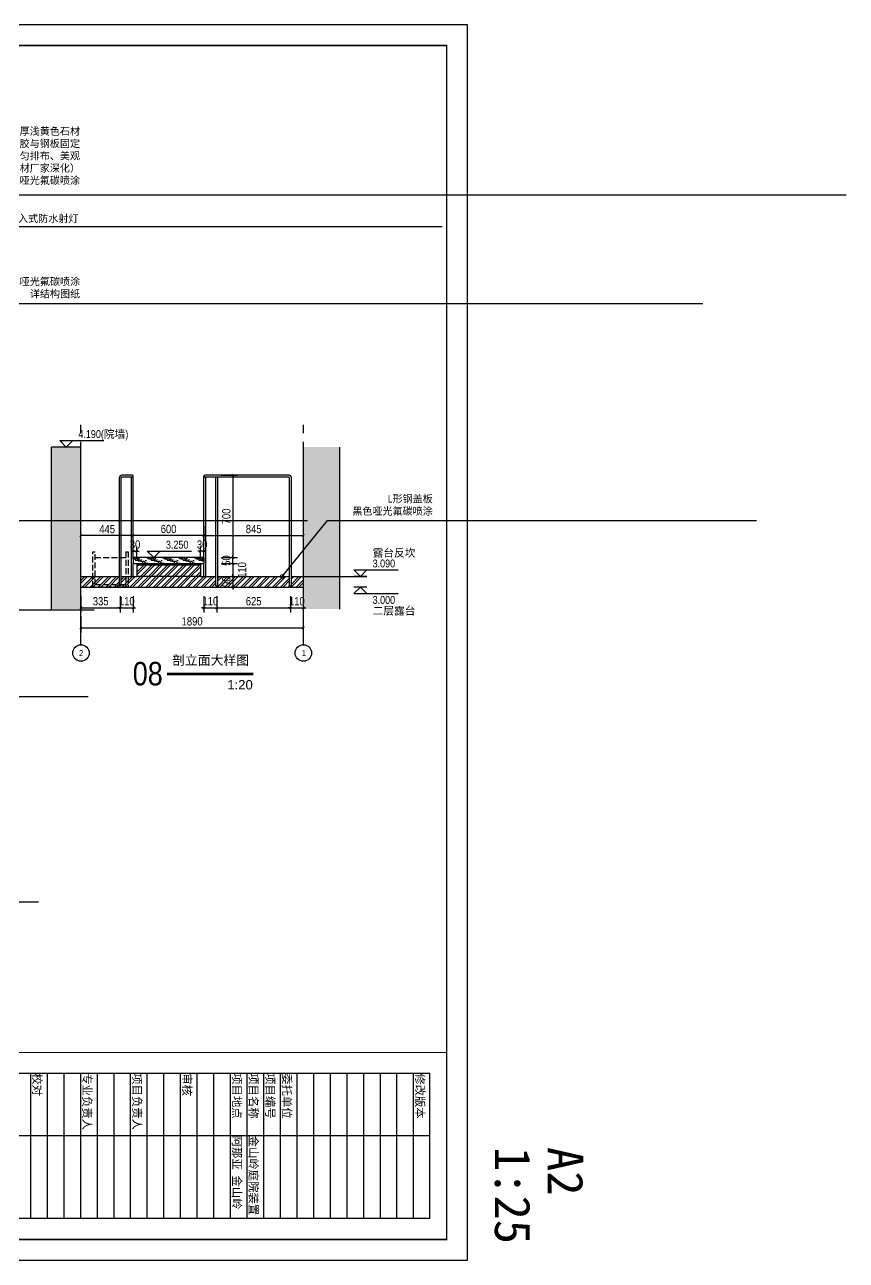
# Model space of a CAD drawing. Extents: x 9928 to 93764, y -101273 to -34887.
# Drawn here: x 83833 to 90813, y -77816 to -67315 of the extents above; entities that cross this region are included whole.
import ezdxf
from ezdxf import colors
from ezdxf.entities.mleader import LeaderData, LeaderLine
from ezdxf.enums import TextEntityAlignment as Align
from ezdxf.math import Vec2, Vec3

# ---------------------------------------------------------------- set-up
doc = ezdxf.new("R2010")
doc.units = 0
doc.header["$LTSCALE"] = 1000
doc.header["$MEASUREMENT"] = 0
doc.linetypes.add('CENTER', pattern=[2, 1.25, -0.25, 0.25, -0.25])
doc.linetypes.add('DASH', pattern=[0.35, 0.25, -0.1])
for name, color, linetype in [('A', 163, 'CENTER'), ('A-ANNO-DIMS', 6, 'Continuous'), ('A-ANNO-NOTE', 4, 'Continuous'), ('A-ANNO-SYMB', 4, 'Continuous'), ('A-FLOR-HRAL', 42, 'Continuous'), ('A-FURN-FREE', 91, 'Continuous'), ('A-FURN-PATT-251', 251, 'Continuous'), ('A-SECT-005', 5, 'Continuous'), ('A-SECT-142', 42, 'Continuous'), ('S-GRID-IDEN', 4, 'Continuous')]:
    doc.layers.add(name, color=color, linetype=linetype)
doc.layers.add('A-ANNO-NPLT', color=250, linetype='Continuous', plot=False)
doc.styles.add('DIM_T3', font='ARIALN.TTF')
doc.styles.add('EN', font='ARIALN.TTF')
doc.styles.add('EN1', font='ARIALN.TTF')
doc.styles.get("Standard").update_dxf_attribs({"font": 'gbenor.shx', "bigfont": 'gbcbig.shx'})
doc.styles.add('TBLK-A1$0$EN', font='')
doc.styles.add('详图$0$vector-number', font='arial.ttf')
doc.styles.get('TBLK-A1$0$EN').set_extended_font_data('SimSun')
doc.dimstyles.new('_TCH_ARCH&&20', dxfattribs={"dimtxt": 70, "dimasz": 20, "dimexe": 40, "dimexo": 40, "dimgap": 20, "dimtad": 1, "dimdec": 0, "dimzin": 0, "dimdsep": 46, "dimtxsty": 'DIM_T3', "dimblk": 'ARCHTICK', "dimcen": 0.09, "dimclrd": 6, "dimclre": 6, "dimclrt": 6, "dimazin": 2, "dimtfac": 1, "dimtdec": 0, "dimtix": 1, "dimtmove": 2, "dimatfit": 3, "dimfxl": 100, "dimfxlon": 1, "dimtolj": 1, "dimtzin": 0, "dimarcsym": 0})
pattern_1 = [(45, (-4915.587, 19306.23), (-33.67596, 33.67596), []), (45, (-4893.136, 19306.23), (-33.67596, 33.67596), [])]

# ---------------------------------------------------------------- blocks, each defined once
blk = doc.blocks.new('alsidufhasdf')
at = {"layer": 'A-ANNO-NOTE', "const_width": 12.5, "flags": 128}
blk.add_lwpolyline([(-69971, -65800), (-69971, -51475), (-80016, -51475), (-80016, -65800)], close=True, dxfattribs=at)
at = {"layer": 'A-ANNO-NOTE', "const_width": 8.75, "flags": 128}
blk.add_lwpolyline([(-71544, -56795), (-71544, -51475)], dxfattribs=at)
at = {"layer": 'A-ANNO-NOTE', "const_width": 8.75}
for points in [[(-71369, -51755), (-70146, -51755)], [(-71369, -52735), (-70146, -52735)], [(-71369, -53575), (-70146, -53575)], [(-71369, -53995), (-70146, -53995)], [(-71369, -54415), (-70146, -54415)], [(-71369, -54835), (-70146, -54835)]]:
    blk.add_lwpolyline(points, dxfattribs=at)
at = {"layer": 'A-ANNO-NPLT'}
for p, q in [((-70146, -51615), (-71369, -51615)), ((-70844, -51615), (-70844, -56655)), ((-71369, -51755), (-70146, -51755)), ((-71369, -51895), (-70146, -51895)), ((-71369, -52035), (-70146, -52035)), ((-71369, -52175), (-70146, -52175)), ((-71369, -52315), (-70146, -52315)), ((-71369, -52455), (-70146, -52455)), ((-71369, -52595), (-70146, -52595)), ((-71369, -52735), (-70146, -52735)), ((-71369, -52875), (-70146, -52875)), ((-71369, -53015), (-70146, -53015)), ((-71369, -53155), (-70146, -53155)), ((-71369, -53295), (-70146, -53295)), ((-71369, -53435), (-70146, -53435)), ((-71369, -53575), (-70146, -53575)), ((-71369, -53715), (-70146, -53715)), ((-71369, -53855), (-70146, -53855)), ((-71369, -53995), (-70146, -53995)), ((-71369, -54135), (-70146, -54135)), ((-71369, -54275), (-70146, -54275)), ((-71369, -54415), (-70146, -54415)), ((-71369, -54555), (-70146, -54555)), ((-71369, -54695), (-70146, -54695)), ((-71369, -54835), (-70146, -54835)), ((-71369, -54975), (-70146, -54975))]:
    blk.add_line(p, q, dxfattribs=at)
blk.add_lwpolyline([(-69796, -66000), (-69796, -51300), (-80191, -51300), (-80191, -66000)], close=True, dxfattribs=at)
for points in [[(-71369, -56655), (-71369, -51615)], [(-70146, -51615), (-70146, -56655)]]:
    blk.add_lwpolyline(points, dxfattribs=at)
at = {"layer": 'A-ANNO-NOTE', "style": 'TBLK-A1$0$EN'}
for s, p in [('修改版本', (-71369, -51755)), ('委托单位', (-71369, -52875)), ('项目编号', (-71369, -53015)), ('项目名称', (-71369, -53155)), ('金山岭庭院装置', (-70844, -53155)), ('项目地点', (-71369, -53295)), ('阿那亚 金山岭', (-70844, -53295)), ('审核', (-71369, -53715)), ('项目负责人', (-71369, -54135)), ('专业负责人', (-71369, -54555)), ('校对', (-71369, -54975))]:
    blk.add_text(s, height=70, dxfattribs=at).set_placement(p, align=Align.BOTTOM_LEFT)
at = {"layer": 'A-ANNO-NOTE', "char_height": 300, "attachment_point": 1, "style": 'DIM_T3'}
for s, insert in [('{\\fSimSun|b0|i0|c134|p2;A2}', (-70749, -50324)), ('{\\fSimSun|b0|i0|c134|p2;1:25}', (-70749, -50769))]:
    blk.add_mtext_dynamic_manual_height_columns(s, width=5992.16, gutter_width=1500, heights=[0], dxfattribs=dict(at, insert=insert))
blk = doc.blocks.new('TAG-COL')
blk.add_circle((0, 0), 4)
at = {"style": 'EN1'}
blk.add_attdef('NO', text='', height=2.19, dxfattribs=at).set_placement((0.01, 0.01), align=Align.MIDDLE_CENTER)
blk = doc.blocks.new('_ArchTick')
at = {"color": 0, "linetype": 'ByBlock', "const_width": 0.4}
blk.add_lwpolyline([(-0.5, -0.5), (0.5, 0.5)], dxfattribs=at)
blk = doc.blocks.new('*D625')
at = {"layer": 'A-ANNO-DIMS', "color": 6, "lineweight": -2, "transparency": 16777216}
for p, q in [((84310, -71657), (84310, -71617)), ((84755, -71757), (84755, -71617)), ((84755, -71657), (84310, -71657))]:
    blk.add_line(p, q, dxfattribs=at)
at = {"layer": 'Defpoints', "color": 0, "transparency": 16777216}
for p in [(84310, -71657), (84310, -71674), (84755, -72094)]:
    blk.add_point(p, dxfattribs=at)
at = {"layer": 'A-ANNO-DIMS', "color": 6, "lineweight": -2, "transparency": 16777216, "xscale": 20, "yscale": 20, "zscale": 20, "rotation": 180}
blk.add_blockref('_ArchTick', (84310, -71657), dxfattribs=at)
at = {"layer": 'A-ANNO-DIMS', "color": 6, "lineweight": -2, "transparency": 16777216, "xscale": 20, "yscale": 20, "zscale": 20}
blk.add_blockref('_ArchTick', (84755, -71657), dxfattribs=at)
at = {"layer": 'A-ANNO-DIMS', "color": 6, "transparency": 16777216, "insert": (84533, -71602), "char_height": 70, "attachment_point": 5, "style": 'DIM_T3'}
blk.add_mtext('\\A1;445', dxfattribs=at)
blk = doc.blocks.new('*D623')
at = {"layer": 'A-ANNO-DIMS', "color": 6, "lineweight": -2, "transparency": 16777216}
for p, q in [((85355, -71576), (85355, -71697)), ((86200, -71576), (86200, -71697)), ((85355, -71657), (86200, -71657))]:
    blk.add_line(p, q, dxfattribs=at)
at = {"layer": 'Defpoints', "color": 0, "transparency": 16777216}
for p in [(85355, -71536), (86200, -71536), (86200, -71657)]:
    blk.add_point(p, dxfattribs=at)
at = {"layer": 'A-ANNO-DIMS', "color": 6, "lineweight": -2, "transparency": 16777216, "xscale": 20, "yscale": 20, "zscale": 20, "rotation": 180}
blk.add_blockref('_ArchTick', (85355, -71657), dxfattribs=at)
at = {"layer": 'A-ANNO-DIMS', "color": 6, "lineweight": -2, "transparency": 16777216, "xscale": 20, "yscale": 20, "zscale": 20}
blk.add_blockref('_ArchTick', (86200, -71657), dxfattribs=at)
at = {"layer": 'A-ANNO-DIMS', "color": 6, "transparency": 16777216, "insert": (85778, -71601), "char_height": 70, "attachment_point": 5, "style": 'DIM_T3'}
blk.add_mtext('\\A1;845', dxfattribs=at)
blk = doc.blocks.new('*D624')
at = {"layer": 'A-ANNO-DIMS', "color": 6, "lineweight": -2, "transparency": 16777216}
for p, q in [((84755, -71757), (84755, -71617)), ((85355, -71757), (85355, -71617)), ((85355, -71657), (84755, -71657))]:
    blk.add_line(p, q, dxfattribs=at)
at = {"layer": 'Defpoints', "color": 0, "transparency": 16777216}
for p in [(84755, -71657), (84755, -72094), (85355, -72094)]:
    blk.add_point(p, dxfattribs=at)
at = {"layer": 'A-ANNO-DIMS', "color": 6, "lineweight": -2, "transparency": 16777216, "xscale": 20, "yscale": 20, "zscale": 20, "rotation": 180}
blk.add_blockref('_ArchTick', (84755, -71657), dxfattribs=at)
at = {"layer": 'A-ANNO-DIMS', "color": 6, "lineweight": -2, "transparency": 16777216, "xscale": 20, "yscale": 20, "zscale": 20}
blk.add_blockref('_ArchTick', (85355, -71657), dxfattribs=at)
at = {"layer": 'A-ANNO-DIMS', "color": 6, "transparency": 16777216, "insert": (85055, -71601), "char_height": 70, "attachment_point": 5, "style": 'DIM_T3'}
blk.add_mtext('\\A1;600', dxfattribs=at)
blk = doc.blocks.new('TAG-PLAN-ELEV')
blk.add_line((-1.66, 0), (9.6, 0))
for points in [[(-1.66, 0), (0, -1.66), (1.66, 0)], [(1.66, -1.66), (-1.66, -1.66)]]:
    blk.add_lwpolyline(points)
at = {"style": 'EN'}
for tag, p in [('LEVEL', (2.45, 0.65)), ('NAME', (2.45, -2.51))]:
    blk.add_attdef(tag, p, '', height=2, dxfattribs=at)
blk = doc.blocks.new('*D626')
at = {"color": 6, "lineweight": -2, "transparency": 16777216}
for p, q in [((84310, -72342), (84310, -72482)), ((86200, -72342), (86200, -72482)), ((84310, -72442), (86200, -72442))]:
    blk.add_line(p, q, dxfattribs=at)
at = {"layer": 'Defpoints', "color": 0, "transparency": 16777216}
for p in [(84310, -72281), (86200, -72281), (86200, -72442)]:
    blk.add_point(p, dxfattribs=at)
at = {"color": 6, "lineweight": -2, "transparency": 16777216, "xscale": 20, "yscale": 20, "zscale": 20, "rotation": 180}
blk.add_blockref('_ArchTick', (84310, -72442), dxfattribs=at)
at = {"color": 6, "lineweight": -2, "transparency": 16777216, "xscale": 20, "yscale": 20, "zscale": 20}
blk.add_blockref('_ArchTick', (86200, -72442), dxfattribs=at)
at = {"color": 6, "transparency": 16777216, "insert": (85255, -72386), "char_height": 70, "attachment_point": 5, "style": 'DIM_T3'}
blk.add_mtext('\\A1;1890', dxfattribs=at)
blk = doc.blocks.new('*D627')
at = {"color": 6, "lineweight": -2, "transparency": 16777216}
for p, q in [((85502, -71894), (85642, -71894)), ((85602, -71894), (85602, -72004)), ((85502, -72004), (85642, -72004))]:
    blk.add_line(p, q, dxfattribs=at)
at = {"layer": 'Defpoints', "color": 0, "transparency": 16777216}
for p in [(85355, -71894), (85355, -72004), (85602, -72004)]:
    blk.add_point(p, dxfattribs=at)
at = {"color": 6, "lineweight": -2, "transparency": 16777216, "xscale": 20, "yscale": 20, "zscale": 20}
for p, rotation in [((85602, -71894), 90), ((85602, -72004), 270)]:
    blk.add_blockref('_ArchTick', p, dxfattribs=dict(at, rotation=rotation))
at = {"color": 6, "transparency": 16777216, "insert": (85680, -71949), "char_height": 70, "attachment_point": 5, "rotation": 90, "style": 'DIM_T3'}
blk.add_mtext('\\A1;110', dxfattribs=at)
blk = doc.blocks.new('*D628')
at = {"color": 6, "lineweight": -2, "transparency": 16777216}
for p, q in [((85502, -72004), (85642, -72004)), ((85602, -72004), (85602, -71984)), ((85602, -72004), (85602, -72094)), ((85602, -72094), (85642, -72094)), ((85602, -72094), (85602, -72114))]:
    blk.add_line(p, q, dxfattribs=at)
at = {"layer": 'Defpoints', "color": 0, "transparency": 16777216}
for p in [(85355, -72004), (85602, -72094), (85602, -72094)]:
    blk.add_point(p, dxfattribs=at)
at = {"color": 6, "lineweight": -2, "transparency": 16777216, "xscale": 20, "yscale": 20, "zscale": 20}
for p, rotation in [((85602, -72004), 270), ((85602, -72094), 90)]:
    blk.add_blockref('_ArchTick', p, dxfattribs=dict(at, rotation=rotation))
at = {"color": 6, "transparency": 16777216, "insert": (85546, -72049), "char_height": 70, "attachment_point": 5, "rotation": 90, "style": 'DIM_T3'}
blk.add_mtext('\\A1;90', dxfattribs=at)
blk = doc.blocks.new('*D629')
at = {"color": 6, "lineweight": -2, "transparency": 16777216}
for p, q in [((84310, -72171), (84310, -72311)), ((84645, -72171), (84645, -72311)), ((84310, -72271), (84645, -72271))]:
    blk.add_line(p, q, dxfattribs=at)
at = {"layer": 'Defpoints', "color": 0, "transparency": 16777216}
for p in [(84310, -72094), (84645, -72094), (84645, -72271)]:
    blk.add_point(p, dxfattribs=at)
at = {"color": 6, "lineweight": -2, "transparency": 16777216, "xscale": 20, "yscale": 20, "zscale": 20, "rotation": 180}
blk.add_blockref('_ArchTick', (84310, -72271), dxfattribs=at)
at = {"color": 6, "lineweight": -2, "transparency": 16777216, "xscale": 20, "yscale": 20, "zscale": 20}
blk.add_blockref('_ArchTick', (84645, -72271), dxfattribs=at)
at = {"color": 6, "transparency": 16777216, "insert": (84478, -72215), "char_height": 70, "attachment_point": 5, "style": 'DIM_T3'}
blk.add_mtext('\\A1;335', dxfattribs=at)
blk = doc.blocks.new('*D630')
at = {"color": 6, "lineweight": -2, "transparency": 16777216}
for p, q in [((84645, -72171), (84645, -72311)), ((84755, -72171), (84755, -72311)), ((84645, -72271), (84625, -72271)), ((84645, -72271), (84755, -72271)), ((84755, -72271), (84775, -72271))]:
    blk.add_line(p, q, dxfattribs=at)
at = {"layer": 'Defpoints', "color": 0, "transparency": 16777216}
for p in [(84755, -71894), (84645, -72094), (84755, -72271)]:
    blk.add_point(p, dxfattribs=at)
at = {"color": 6, "lineweight": -2, "transparency": 16777216, "xscale": 20, "yscale": 20, "zscale": 20}
blk.add_blockref('_ArchTick', (84645, -72271), dxfattribs=at)
at = {"color": 6, "lineweight": -2, "transparency": 16777216, "xscale": 20, "yscale": 20, "zscale": 20, "rotation": 180}
blk.add_blockref('_ArchTick', (84755, -72271), dxfattribs=at)
at = {"color": 6, "transparency": 16777216, "insert": (84700, -72215), "char_height": 70, "attachment_point": 5, "style": 'DIM_T3'}
blk.add_mtext('\\A1;110', dxfattribs=at)
blk = doc.blocks.new('*D631')
at = {"color": 6, "lineweight": -2, "transparency": 16777216}
for p, q in [((85355, -72171), (85355, -72311)), ((85465, -72171), (85465, -72311)), ((85355, -72271), (85335, -72271)), ((85355, -72271), (85465, -72271)), ((85465, -72271), (85485, -72271))]:
    blk.add_line(p, q, dxfattribs=at)
at = {"layer": 'Defpoints', "color": 0, "transparency": 16777216}
for p in [(85355, -71894), (85465, -72084), (85465, -72271)]:
    blk.add_point(p, dxfattribs=at)
at = {"color": 6, "lineweight": -2, "transparency": 16777216, "xscale": 20, "yscale": 20, "zscale": 20}
blk.add_blockref('_ArchTick', (85355, -72271), dxfattribs=at)
at = {"color": 6, "lineweight": -2, "transparency": 16777216, "xscale": 20, "yscale": 20, "zscale": 20, "rotation": 180}
blk.add_blockref('_ArchTick', (85465, -72271), dxfattribs=at)
at = {"color": 6, "transparency": 16777216, "insert": (85410, -72215), "char_height": 70, "attachment_point": 5, "style": 'DIM_T3'}
blk.add_mtext('\\A1;110', dxfattribs=at)
blk = doc.blocks.new('*D632')
at = {"color": 6, "lineweight": -2, "transparency": 16777216}
for p, q in [((85465, -72171), (85465, -72311)), ((86090, -72171), (86090, -72311)), ((85465, -72271), (86090, -72271))]:
    blk.add_line(p, q, dxfattribs=at)
at = {"layer": 'Defpoints', "color": 0, "transparency": 16777216}
for p in [(85465, -72084), (86090, -72084), (86090, -72271)]:
    blk.add_point(p, dxfattribs=at)
at = {"color": 6, "lineweight": -2, "transparency": 16777216, "xscale": 20, "yscale": 20, "zscale": 20, "rotation": 180}
blk.add_blockref('_ArchTick', (85465, -72271), dxfattribs=at)
at = {"color": 6, "lineweight": -2, "transparency": 16777216, "xscale": 20, "yscale": 20, "zscale": 20}
blk.add_blockref('_ArchTick', (86090, -72271), dxfattribs=at)
at = {"color": 6, "transparency": 16777216, "insert": (85778, -72215), "char_height": 70, "attachment_point": 5, "style": 'DIM_T3'}
blk.add_mtext('\\A1;625', dxfattribs=at)
blk = doc.blocks.new('*D633')
at = {"color": 6, "lineweight": -2, "transparency": 16777216}
for p, q in [((86090, -72171), (86090, -72311)), ((86200, -72171), (86200, -72311)), ((86090, -72271), (86070, -72271)), ((86090, -72271), (86200, -72271)), ((86200, -72271), (86220, -72271))]:
    blk.add_line(p, q, dxfattribs=at)
at = {"layer": 'Defpoints', "color": 0, "transparency": 16777216}
for p in [(86090, -72084), (86200, -72094), (86200, -72271)]:
    blk.add_point(p, dxfattribs=at)
at = {"color": 6, "lineweight": -2, "transparency": 16777216, "xscale": 20, "yscale": 20, "zscale": 20}
blk.add_blockref('_ArchTick', (86090, -72271), dxfattribs=at)
at = {"color": 6, "lineweight": -2, "transparency": 16777216, "xscale": 20, "yscale": 20, "zscale": 20, "rotation": 180}
blk.add_blockref('_ArchTick', (86200, -72271), dxfattribs=at)
at = {"color": 6, "transparency": 16777216, "insert": (86145, -72215), "char_height": 70, "attachment_point": 5, "style": 'DIM_T3'}
blk.add_mtext('\\A1;110', dxfattribs=at)
blk = doc.blocks.new('*D634')
at = {"color": 6, "lineweight": -2, "transparency": 16777216}
for p, q in [((85602, -71844), (85602, -71824)), ((85502, -71844), (85642, -71844)), ((85502, -71894), (85642, -71894)), ((85602, -71894), (85602, -71844)), ((85602, -71894), (85602, -71914))]:
    blk.add_line(p, q, dxfattribs=at)
at = {"layer": 'Defpoints', "color": 0, "transparency": 16777216}
for p in [(85355, -71844), (85355, -71894), (85602, -71844)]:
    blk.add_point(p, dxfattribs=at)
at = {"color": 6, "lineweight": -2, "transparency": 16777216, "xscale": 20, "yscale": 20, "zscale": 20}
for p, rotation in [((85602, -71844), 270), ((85602, -71894), 90)]:
    blk.add_blockref('_ArchTick', p, dxfattribs=dict(at, rotation=rotation))
at = {"color": 6, "transparency": 16777216, "insert": (85546, -71869), "char_height": 70, "attachment_point": 5, "rotation": 90, "style": 'DIM_T3'}
blk.add_mtext('\\A1;50', dxfattribs=at)
blk = doc.blocks.new('*D635')
at = {"color": 6, "lineweight": -2, "transparency": 16777216}
for p, q in [((85325, -71789), (85305, -71789)), ((85325, -71854), (85325, -71749)), ((85355, -71789), (85325, -71789)), ((85355, -71854), (85355, -71749)), ((85355, -71789), (85375, -71789))]:
    blk.add_line(p, q, dxfattribs=at)
at = {"layer": 'Defpoints', "color": 0, "transparency": 16777216}
for p in [(85325, -71789), (85325, -71894), (85355, -71894)]:
    blk.add_point(p, dxfattribs=at)
at = {"color": 6, "lineweight": -2, "transparency": 16777216, "xscale": 20, "yscale": 20, "zscale": 20}
blk.add_blockref('_ArchTick', (85325, -71789), dxfattribs=at)
at = {"color": 6, "lineweight": -2, "transparency": 16777216, "xscale": 20, "yscale": 20, "zscale": 20, "rotation": 180}
blk.add_blockref('_ArchTick', (85355, -71789), dxfattribs=at)
at = {"color": 6, "transparency": 16777216, "insert": (85340, -71733), "char_height": 70, "attachment_point": 5, "style": 'DIM_T3'}
blk.add_mtext('\\A1;30', dxfattribs=at)
blk = doc.blocks.new('*D636')
at = {"color": 6, "lineweight": -2, "transparency": 16777216}
for p, q in [((84755, -71789), (84735, -71789)), ((84755, -71854), (84755, -71749)), ((84755, -71789), (84785, -71789)), ((84785, -71854), (84785, -71749)), ((84785, -71789), (84805, -71789))]:
    blk.add_line(p, q, dxfattribs=at)
at = {"layer": 'Defpoints', "color": 0, "transparency": 16777216}
for p in [(84785, -71789), (84755, -71894), (84785, -71894)]:
    blk.add_point(p, dxfattribs=at)
at = {"color": 6, "lineweight": -2, "transparency": 16777216, "xscale": 20, "yscale": 20, "zscale": 20}
blk.add_blockref('_ArchTick', (84755, -71789), dxfattribs=at)
at = {"color": 6, "lineweight": -2, "transparency": 16777216, "xscale": 20, "yscale": 20, "zscale": 20, "rotation": 180}
blk.add_blockref('_ArchTick', (84785, -71789), dxfattribs=at)
at = {"color": 6, "transparency": 16777216, "insert": (84770, -71733), "char_height": 70, "attachment_point": 5, "style": 'DIM_T3'}
blk.add_mtext('\\A1;30', dxfattribs=at)
blk = doc.blocks.new('*D637')
at = {"color": 6, "lineweight": -2, "transparency": 16777216}
for p, q in [((85502, -71144), (85642, -71144)), ((85602, -71144), (85602, -71844)), ((85502, -71844), (85642, -71844))]:
    blk.add_line(p, q, dxfattribs=at)
at = {"layer": 'Defpoints', "color": 0, "transparency": 16777216}
for p in [(84702, -71144), (84755, -71844), (85602, -71844)]:
    blk.add_point(p, dxfattribs=at)
at = {"color": 6, "lineweight": -2, "transparency": 16777216, "xscale": 20, "yscale": 20, "zscale": 20}
for p, rotation in [((85602, -71144), 90), ((85602, -71844), 270)]:
    blk.add_blockref('_ArchTick', p, dxfattribs=dict(at, rotation=rotation))
at = {"color": 6, "transparency": 16777216, "insert": (85546, -71494), "char_height": 70, "attachment_point": 5, "rotation": 90, "style": 'DIM_T3'}
blk.add_mtext('\\A1;700', dxfattribs=at)
blk = doc.blocks.new('_DotSmall')
at = {"color": 0, "linetype": 'ByBlock', "const_width": 0.5}
blk.add_lwpolyline([(-0.0625, 0, 1), (0.0625, 0, 1)], format="xyb", close=True, dxfattribs=at)

msp = doc.modelspace()

# ---------------------------------------------------------------- hatches: boundary and pattern name
at = {"layer": 'A-FURN-PATT-251'}
h = msp.add_hatch(color=256, dxfattribs=at)
h.dxf.hatch_style = 1
h.paths.add_polyline_path([(84060.5, -72281), (84310.5, -72281), (84310.5, -70904.1), (84060.5, -70904.1)])
h = msp.add_hatch(color=256, dxfattribs=at)
h.dxf.hatch_style = 1
h.paths.add_polyline_path([(86200.5, -72281), (86510.5, -72281), (86510.5, -70904.1), (86200.5, -70904.1)])
h = msp.add_hatch(dxfattribs=at)
h.set_pattern_fill('大理石', color=256, scale=30, angle=-90)
h.set_pattern_definition([(311.987212, (-64.818, -240.78), (135.000003, -179.9999974), [2.88292, -602.53016]), (338.19859, (-69.318, -197.923), (270, -90), [10.38568, -716.61157]), (330.945396, (-74.461, -195.78), (135.0000038, -89.999994), [4.41241, -922.19427]), (0, (-70.6, -197.92), (-2e-14, -90), [1.28571, -133.71428]), (341.56505, (-67.39, -239.923), (135, -2e-07), [2.71052, -281.89446]), (81.469234, (-67.39, -239.923), (8e-07, 89.9999997), [4.33366, -905.73498]), (349.215702, (-75.747, -233.923), (540.0000002, -90.0000004), [9.16181, -952.82829]), (332.132996, (-34.604, -166.2087), (675.00000264, -359.999995625), [21.08837, -4407.46947]), (270, (-14.81, -167.5), (135, -2e-14), [0, -90]), (334.9831065, (9.753, -225.78), (404.9999997, -180.00000046), [14.18824, -1475.57682]), (351.4391104, (-43.604, -260.4944), (1214.99999234, -179.99999969), [20.15311, -4212.00054]), (352.8749836, (-31.39, -210.78), (675.00000068, -89.9999946), [10.36576, -2166.44382]), (346.75948, (-59.6756, -201.78), (404.9999997, -90.00000087), [22.45403, -2335.21956]), (270, (-59.61, -187.75), (135, -2e-14), [0, -90]), (270, (-61.05, -189.2), (135, -2e-14), [0, -90]), (270, (-53.83, -199.32), (135, -2e-14), [0, -90]), (270, (-37.93, -196.43), (135, -2e-14), [0, -90]), (329.0362434, (-37.8184, -206.923), (135.00000387, -89.99999283), [7.49694, -1566.86004]), (270, (-31.64, -210.77), (135, -2e-14), [0, -90]), (270, (-36.49, -199.32), (135, -2e-14), [0, -90]), (270, (-27.82, -203.66), (135, -2e-14), [0, -90]), (270, (-40.82, -199.32), (135, -2e-14), [0, -90]), (320.194429, (-50.033, -251.494), (135, -90), [3.34725, -699.57522]), (0, (-53.89, -251.49), (-2e-14, -90), [3.85714, -131.14285]), (313.66778, (-58.39, -246.78), (269.9999995, -270.0000002), [6.51725, -1362.10428]), (0, (-59.68, -246.78), (-2e-14, -90), [1.28571, -133.71428]), (309.805571, (-62.89, -242.923), (135.0000053, -179.9999957), [5.02088, -1049.36283]), (270, (-53.83, -229.69), (135, -2e-14), [0, -90]), (270, (-49.75, -251.69), (135, -2e-14), [0, -90]), (270, (-49.75, -251.69), (135, -2e-14), [0, -90]), (299.357754, (-47.461, -253.637), (135.0000008, -269.9999995), [7.86753, -818.22266]), (270, (-40.82, -251.38), (135, -2e-14), [0, -90]), (56.309932, (9.753, -225.78), (134.9999977, 180.0000011), [9.27142, -964.22742]), (278.1301024, (-8.247, -215.923), (134.9999992, -899.99999366), [9.09137, -1900.09692]), (317.862405, (-10.8184, -195.78), (404.99999962, -360.00000016), [12.13697, -2536.62741]), (284.620874, (-15.961, -176.066), (135.00000563, -539.9999985), [20.37405, -2118.9015]), (270, (-7.59, -183.41), (135, -2e-14), [0, -90]), (288.434949, (-21.104, -212.066), (134.9999996, -360), [4.06579, -849.74917]), (286.699244, (-19.818, -215.923), (7.4e-06, -89.999998), [2.23721, -467.57658]), (11.093723, (-19.1756, -218.066), (944.99999116, 180.00000157), [11.13667, -2327.56488]), (270, (-13.37, -206.55), (135, -2e-14), [0, -90]), (270, (-8, -215.88), (135, -2e-14), [0, -90]), (270, (-23.48, -203.66), (135, -2e-14), [0, -90]), (270, (5.42, -192.09), (135, -2e-14), [0, -90]), (270, (-0.36, -187.75), (135, -2e-14), [0, -90]), (314.1449026, (7.8244, -210.78), (270, -270.00000046), [10.15316, -2122.01118]), (324.5829447, (-1.8184, -203.923), (134.99999947, -90.00000025), [11.83238, -2472.96636]), (270, (7.91, -210.9), (135, -2e-14), [0, -90]), (270, (1.09, -197.87), (135, -2e-14), [0, -90]), (270, (7.91, -210.9), (135, -2e-14), [0, -90]), (270, (-2.03, -203.94), (135, -2e-14), [0, -90]), (345.068583, (-6.961, -224.923), (405, -90), [3.32661, -695.26125]), (0, (-3.75, -225.78), (-2e-14, -90), [13.5, -121.5]), (320.194429, (52.824, -241.637), (135, -90), [3.34725, -699.57522]), (270, (24.21, -216.67), (135, -2e-14), [0, -90]), (270, (22.76, -219.56), (135, -2e-14), [0, -90]), (270, (25.65, -208), (135, -2e-14), [0, -90]), (270, (41.55, -222.46), (135, -2e-14), [0, -90]), (323.130102, (33.539, -231.78), (134.9999999, -90.0000001), [6.42857, -1343.57139]), (0, (22.61, -231.78), (-2e-14, -90), [10.92857, -124.07143]), (270, (22.83, -231.8), (135, -2e-14), [0, -90]), (293.19859, (51.539, -238.637), (135, -270.0000002), [3.2639, -682.15568]), (336.03751, (49.61, -237.78), (270, -90), [2.11047, -441.08813]), (336.03751, (47.682, -236.923), (270, -90), [2.11047, -441.08813]), (351.8698976, (38.6816, -235.637), (675.00000007, -90.0000004), [9.09137, -1900.09692]), (0, (55.4, -243.78), (-2e-14, -90), [3.21429, -131.78571]), (270, (59.9, -233.9), (135, -2e-14), [0, -90])])
h.paths.add_polyline_path([(85355.5, -71844.1), (84755.5, -71844.1), (84755.5, -71894.1), (85355.5, -71894.1)])
h = msp.add_hatch(dxfattribs=at)
h.set_pattern_fill('ANSI32', color=256, scale=10)
h.set_pattern_definition(pattern_1)
h.paths.add_polyline_path([(85325.5, -71894.1), (84785.5, -71894.1), (84785.5, -72004.1), (85325.5, -72004.1)])
h = msp.add_hatch(dxfattribs=at)
h.set_pattern_fill('ANSI32', color=256, scale=10)
h.set_pattern_definition(pattern_1)
h.paths.add_polyline_path([(86082.5, -72084.1), (86082.5, -72004.1), (85473.5, -72004.1), (85473.5, -72084.1), (85457.5, -72084.1), (85457.5, -72004.1), (84653.5, -72004.1), (84653.5, -72084.1), (84637.5, -72084.1), (84637.5, -72004.1), (84310.5, -72004.1), (84310.5, -72094.1), (86200.5, -72094.1), (86200.5, -72004.1), (86098.5, -72004.1), (86098.5, -72084.1)])

# ---------------------------------------------------------------- linework, layer by layer
at = {"layer": 'A', "ltscale": 0.3}
for p, q in [((84310.5, -72584.9), (84310.5, -70715.5)), ((86200.5, -72584.9), (86200.5, -70715.5))]:
    msp.add_line(p, q, dxfattribs=at)
at = {"layer": 'A-ANNO-DIMS'}
msp.add_line((86200.5, -72004.1), (86740.8, -72004.1), dxfattribs=at)
at = {"layer": 'A-ANNO-NOTE', "const_width": 24.7}
msp.add_lwpolyline([(85042.7, -72833.3), (85776, -72833.3)], dxfattribs=at)
at = {"layer": 'A-FLOR-HRAL', "color": 1}
for p, q in [((84637.5, -72084.1), (84637.5, -71164.1)), ((84653.5, -72084.1), (84653.5, -71165.1)), ((84747.5, -71144.1), (84657.5, -71144.1)), ((84747.5, -71160.1), (84658.5, -71160.1)), ((84739.5, -72004.1), (84739.5, -71160.1)), ((84755.5, -71844.1), (84755.5, -71152.1)), ((85355.5, -71844.1), (85355.5, -71152.1)), ((86078.5, -71144.1), (85363.5, -71144.1)), ((86077.5, -71160.1), (85363.5, -71160.1)), ((85371.5, -72004.1), (85371.5, -71160.1)), ((85457.5, -72084.1), (85457.5, -71160.1)), ((85473.5, -72084.1), (85473.5, -71160.1)), ((86082.5, -72084.1), (86082.5, -71165.1)), ((86098.5, -72084.1), (86098.5, -71164.1)), ((84755.5, -72004.1), (84755.5, -71894.1)), ((85355.5, -72004.1), (85355.5, -71894.1)), ((84653.5, -72084.1), (84637.5, -72084.1)), ((85457.5, -72084.1), (85473.5, -72084.1)), ((86082.5, -72084.1), (86098.5, -72084.1))]:
    msp.add_line(p, q, dxfattribs=at)
for centre, radius, start, end in [((84657.5, -71164.1), 20, 90, 180), ((84658.5, -71165.1), 5, 90, 180), ((84747.5, -71152.1), 8, 270, 90), ((85363.5, -71152.1), 8, 90, 270), ((86077.5, -71165.1), 5, 0, 90), ((86078.5, -71164.1), 20, 0, 90)]:
    msp.add_arc(centre, radius, start, end, dxfattribs=at)
at = {"layer": 'A-FURN-FREE', "linetype": 'DASH', "ltscale": 0.2}
msp.add_line((84430.5, -71844.1), (84690.5, -71844.1), dxfattribs=at)
for points in [[(84690.5, -71794.1), (84710.5, -71794.1), (84710.5, -72094.1), (84410.5, -72094.1), (84410.5, -71794.1), (84430.5, -71794.1)], [(84690.5, -71794.1), (84690.5, -72074.1), (84430.5, -72074.1), (84430.5, -71794.1)]]:
    msp.add_lwpolyline(points, dxfattribs=at)
at = {"layer": 'A-FURN-PATT-251'}
msp.add_line((84785.5, -71904.1), (85325.5, -71904.1), dxfattribs=at)
at = {"layer": 'A-SECT-005'}
for p, q in [((84060.5, -72281), (84060.5, -70904.1)), ((84310.5, -70904.1), (84060.5, -70904.1)), ((84310.5, -72281), (84310.5, -70904.1)), ((86200.5, -72281), (86200.5, -70904.1)), ((86510.5, -72281), (86510.5, -70904.1)), ((84310.5, -72094.1), (86200.5, -72094.1))]:
    msp.add_line(p, q, dxfattribs=at)
at = {"layer": 'A-SECT-142'}
for p, q in [((85355.5, -71844.1), (84755.5, -71844.1)), ((84755.5, -71844.1), (84755.5, -71894.1)), ((84755.5, -71894.1), (85355.5, -71894.1)), ((84785.5, -71894.1), (84785.5, -72004.1)), ((85325.5, -71894.1), (85325.5, -72004.1)), ((85355.5, -71844.1), (85355.5, -71894.1)), ((84310.5, -72004.1), (84637.5, -72004.1)), ((84653.5, -72004.1), (84785.5, -72004.1)), ((85325.5, -72004.1), (84785.5, -72004.1)), ((85325.5, -72004.1), (85457.5, -72004.1)), ((85473.5, -72004.1), (86082.5, -72004.1)), ((86098.5, -72004.1), (86200.5, -72004.1))]:
    msp.add_line(p, q, dxfattribs=at)

# ---------------------------------------------------------------- block references
at = {"layer": 'A-ANNO-DIMS', "xscale": 1.010204081632657, "yscale": 1.010204081632657, "zscale": 1.010204081632657, "rotation": 270}
msp.add_blockref('alsidufhasdf', (139417.5, -148323.9), dxfattribs=at)
at = {"layer": 'A-ANNO-NOTE'}
ref = msp.add_blockref('TAG-PLAN-ELEV', (84185.5, -70848.7), dxfattribs=dict(at, xscale=33.3333333328067, yscale=33.3333333328067, zscale=33.3333333328067))
ref.add_attrib('LEVEL', '4.190(院墙)', (84288.7, -70827.2), dxfattribs={"layer": '0', "height": 66.67, "style": 'EN'})
ref = msp.add_blockref('TAG-PLAN-ELEV', (84929.3, -71788.7), dxfattribs=dict(at, xscale=33.33333333286359, yscale=33.33333333286359, zscale=33.33333333286359))
ref.add_attrib('LEVEL', '3.250', (85032.5, -71767.2), dxfattribs={"layer": '0', "height": 66.67, "style": 'EN'})
ref = msp.add_blockref('TAG-PLAN-ELEV', (86685.4, -71948.7), dxfattribs=dict(at, xscale=33.33333333286359, yscale=33.33333333286359, zscale=33.33333333286359))
ref.add_attrib('LEVEL', '3.090', (86788.7, -71927.2), dxfattribs={"layer": '0', "height": 66.67, "style": 'EN'})
ref.add_attrib('NAME', '露台反坎', (86789.1, -71836.8), dxfattribs={"layer": '0', "height": 66.67, "style": 'EN'})
ref = msp.add_blockref('TAG-PLAN-ELEV', (86685.4, -72149.6), dxfattribs=dict(at, xscale=-33.33333333286359, yscale=33.33333333286359, zscale=33.33333333286359, rotation=180))
ref.add_attrib('LEVEL', '3.000', (86788.7, -72236.9), dxfattribs={"layer": '0', "height": 66.67, "style": 'EN'})
ref.add_attrib('NAME', '二层露台', (86789.1, -72328.8), dxfattribs={"layer": '0', "height": 66.67, "style": 'EN'})
at = {"layer": 'S-GRID-IDEN'}
ref = msp.add_blockref('TAG-COL', (84310.6, -72654.9), dxfattribs=dict(at, xscale=17.5, yscale=17.5, zscale=17.5, rotation=180.0712474912547))
ref.add_attrib('NO', '2', dxfattribs={"layer": '0', "height": 50, "rotation": 0.07125, "style": 'EN1'}).set_placement((84312, -72655.1), align=Align.MIDDLE_CENTER)
ref = msp.add_blockref('TAG-COL', (86200.6, -72654.9), dxfattribs=dict(at, xscale=17.5, yscale=17.5, zscale=17.5, rotation=180.0712474912547))
ref.add_attrib('NO', '1', dxfattribs={"layer": '0', "height": 50, "rotation": 0.07125, "style": 'EN1'}).set_placement((86205, -72655.1), align=Align.MIDDLE_CENTER)

# ---------------------------------------------------------------- texts
at = {"layer": 'A-ANNO-NOTE', "style": 'EN'}
msp.add_text('08', height=200, dxfattribs=at).set_placement((84750.9, -72930.3))
at = {"layer": 'A-ANNO-NOTE', "style": '详图$0$vector-number'}
msp.add_text('1:20', height=80, rotation=0, dxfattribs=at).set_placement((85553.3, -72964.8))
at = {"layer": 'A-ANNO-NOTE', "insert": (85084.8, -72675.5), "char_height": 80, "attachment_point": 1}
msp.add_mtext_dynamic_manual_height_columns('{\\fSimSun|b0|i0|c134|p2;剖立面大样图}', width=1103.02, gutter_width=1750, heights=[0], dxfattribs=at)

# ---------------------------------------------------------------- dimensions: what is measured, and where the dimension line sits
at = {"color": 2}
for base, p1, p2, picture, middle in [((85602.2, -71844.1), (84702.5, -71144.1), (84755.5, -71844.1), '*D637', (85546.5, -71494.1)), ((85602.2, -71844.1), (85355.5, -71894.1), (85355.5, -71844.1), '*D634', (85546.5, -71869.1)), ((85602.2, -72094.1), (85355.5, -72004.1), (85602.2, -72094.1), '*D628', (85546.5, -72049.1))]:
    dim = msp.add_linear_dim(base=base, p1=p1, p2=p2, angle=90, dimstyle='_TCH_ARCH&&20', dxfattribs=at)
    dim.commit()
    dim.dimension.update_dxf_attribs({"geometry": picture, "text_midpoint": middle})
for base, p1, p2, picture, middle in [((84785.5, -71788.7), (84755.5, -71894.1), (84785.5, -71894.1), '*D636', (84770.5, -71733)), ((85325.5, -71788.7), (85355.5, -71894.1), (85325.5, -71894.1), '*D635', (85340.5, -71733)), ((84755.5, -72270.7), (84645.5, -72094.1), (84755.5, -71894.1), '*D630', (84700.5, -72214.9)), ((85465.5, -72270.7), (85355.5, -71894.1), (85465.5, -72084.1), '*D631', (85410.5, -72214.9)), ((84645.5, -72270.7), (84310.5, -72094.1), (84645.5, -72094.1), '*D629', (84478, -72214.9)), ((86090.5, -72270.7), (85465.5, -72084.1), (86090.5, -72084.1), '*D632', (85778, -72214.9)), ((86200.5, -72270.7), (86090.5, -72084.1), (86200.5, -72094.1), '*D633', (86145.5, -72214.9)), ((86200.5, -72442.2), (84310.5, -72281), (86200.5, -72281), '*D626', (85255.5, -72386.5))]:
    dim = msp.add_linear_dim(base=base, p1=p1, p2=p2, dimstyle='_TCH_ARCH&&20', dxfattribs=at)
    dim.commit()
    dim.dimension.update_dxf_attribs({"geometry": picture, "text_midpoint": middle})
dim = msp.add_linear_dim(base=(85602.2, -72004.1), p1=(85355.5, -71894.1), p2=(85355.5, -72004.1), angle=90, dimstyle='_TCH_ARCH&&20', dxfattribs=at)
dim.commit()
dim.dimension.update_dxf_attribs({"geometry": '*D627', "text_midpoint": (85680.4, -71949.1), "dimtype": 160})
at = {"layer": 'A-ANNO-DIMS'}
for base, p1, p2, picture, middle in [((84310.5, -71657.1), (84755.5, -72094.1), (84310.5, -71674.2), '*D625', (84533, -71601.5)), ((84755.5, -71657.1), (85355.5, -72094.1), (84755.5, -72094.1), '*D624', (85055.5, -71601.4)), ((86200.5, -71657.1), (85355.5, -71536.4), (86200.5, -71536.4), '*D623', (85778, -71601.4))]:
    dim = msp.add_linear_dim(base=base, p1=p1, p2=p2, angle=180, dimstyle='_TCH_ARCH&&20', dxfattribs=at)
    dim.commit()
    dim.dimension.update_dxf_attribs({"geometry": picture, "text_midpoint": middle})

# ---------------------------------------------------------------- leaders
at = {"layer": 'A-ANNO-SYMB'}
ml = msp.add_multileader_mtext('Standard', dxfattribs=at)
ml.set_content('\\pxsm1;{\\fSimSun|b0|i0|c134|p2;\\H0.2x;50厚浅黄色石材\\P1厚户外石材专用胶与钢板固定\\P底部螺栓辅助固定，定位应均匀排布、美观\\P（详石材厂家深化）\\P5厚钢板，黑色哑光氟碳喷涂}', color=256, style='EN')
ml.set_leader_properties(color=256)
ml.set_arrow_properties(name='DOTSMALL')
ml.build(insert=Vec2(0, 0))
ml.multileader.update_dxf_attribs({"text_left_attachment_type": 5, "text_right_attachment_type": 5, "dogleg_length": 901.2, "arrow_head_size": 62.7})
ctx = ml.context
ctx.base_point, ctx.char_height, ctx.arrow_head_size, ctx.landing_gap_size, ctx.plane_origin = Vec3(82606.4, -68761.2), 313.469, 62.7, 0.282, Vec3(110716, -68221.6)
ctx.left_attachment, ctx.right_attachment, ctx.text_align_type = 5, 5, 2
notes = []
notes.append((ctx, [(0, (1, 1, 0), (82235, -68761.2), (1, 0), 371.4, [(0, [(81745.3, -69313.3)], 0, [])])]))
ctx.mtext.insert, ctx.mtext.alignment, ctx.mtext.flow_direction = Vec3(84302.5, -68188.9), 3, 5
ml = msp.add_multileader_mtext('Standard', dxfattribs=at)
ml.set_content('\\pxsm1;{\\fSimSun|b0|i0|c134|p2;\\H0.2x;地面嵌入式防水射灯}', color=256, style='EN')
ml.set_leader_properties(color=256)
ml.set_arrow_properties(name='DOTSMALL')
ml.build(insert=Vec2(0, 0))
ml.multileader.update_dxf_attribs({"text_left_attachment_type": 5, "text_right_attachment_type": 5, "dogleg_length": 901.2, "arrow_head_size": 62.7})
ctx = ml.context
ctx.base_point, ctx.char_height, ctx.arrow_head_size, ctx.landing_gap_size, ctx.plane_origin = Vec3(83490.7, -69029.1), 313.469, 62.7, 0.282, Vec3(111018.1, -67869.1)
ctx.left_attachment, ctx.right_attachment, ctx.text_align_type = 5, 5, 2
notes.append((ctx, [(0, (1, 1, 0), (82278.3, -69029.1), (1, 0), 1212.4, [(0, [(82036.7, -69307.3)], 0, [])])]))
ctx.mtext.insert, ctx.mtext.alignment, ctx.mtext.flow_direction = Vec3(84289.2, -68930.9), 3, 5
ml = msp.add_multileader_mtext('Standard', dxfattribs=at)
ml.set_content('\\pxsm1;{\\fSimSun|b0|i0|c134|p2;\\H0.2x;150×100钢梁，黑色哑光氟碳喷涂\\P详结构图纸}', color=256, style='EN')
ml.set_leader_properties(color=256)
ml.set_arrow_properties(name='DOTSMALL')
ml.build(insert=Vec2(0, 0))
ml.multileader.update_dxf_attribs({"text_left_attachment_type": 5, "text_right_attachment_type": 5, "dogleg_length": 901.2, "arrow_head_size": 62.7})
ctx = ml.context
ctx.base_point, ctx.char_height, ctx.arrow_head_size, ctx.landing_gap_size, ctx.plane_origin = Vec3(82973.3, -69683.2), 313.469, 62.7, 0.282, Vec3(110491, -68495.4)
ctx.left_attachment, ctx.right_attachment, ctx.text_align_type = 5, 5, 2
notes.append((ctx, [(0, (1, 1, 0), (82040.6, -69683.2), (1, 0), 932.7, [(0, [(81866.2, -69544.9)], 0, [])])]))
ctx.mtext.insert, ctx.mtext.alignment, ctx.mtext.flow_direction = Vec3(84303.5, -69466.1), 3, 5
ml = msp.add_multileader_mtext('Standard', dxfattribs=at)
ml.set_content('\\pxsm1;{\\fSimSun|b0|i0|c134|p2;\\H0.2x;50厚浅黄色石材\\P1厚户外石材专用胶与钢板固定\\P底部螺栓辅助固定，定位应均匀排布、美观\\P（详石材厂家深化）\\P5厚钢板，黑色哑光氟碳喷涂}', color=256, style='EN')
ml.set_leader_properties(color=256)
ml.set_arrow_properties(name='DOTSMALL')
ml.build(insert=Vec2(0, 0))
ml.multileader.update_dxf_attribs({"text_left_attachment_type": 5, "text_right_attachment_type": 5, "dogleg_length": 901.2, "arrow_head_size": 62.7})
ctx = ml.context
ctx.base_point, ctx.char_height, ctx.arrow_head_size, ctx.landing_gap_size, ctx.plane_origin = Vec3(78374.5, -71623.7), 313.469, 62.7, 0.282, Vec3(51890.4, -70990)
ctx.left_attachment, ctx.right_attachment = 5, 5
notes.append((ctx, [(0, (1, 1, 0), (80192.3, -71623.7), (-1, 0), 121.4, [(0, [(80677.5, -72644.1)], 0, [])])]))
ctx.mtext.insert, ctx.mtext.flow_direction = Vec3(78374.7, -71051.4), 5
ml = msp.add_multileader_mtext('Standard', dxfattribs=at)
ml.set_content('\\pxsm1;{\\fSimSun|b0|i0|c134|p2;\\H0.2x;L形钢盖板\\P黑色哑光氟碳喷涂}', color=256, style='EN')
ml.set_leader_properties(color=256)
ml.set_arrow_properties(name='DOTSMALL')
ml.build(insert=Vec2(0, 0))
ml.multileader.update_dxf_attribs({"text_left_attachment_type": 5, "text_right_attachment_type": 5, "dogleg_length": 901.2, "arrow_head_size": 62.7})
ctx = ml.context
ctx.base_point, ctx.char_height, ctx.arrow_head_size, ctx.landing_gap_size, ctx.plane_origin = Vec3(82779.4, -71529.6), 313.469, 62.7, 0.282, Vec3(110944.4, -71139.1)
ctx.left_attachment, ctx.right_attachment, ctx.text_align_type = 5, 5, 2
notes.append((ctx, [(0, (1, 1, 0), (82689.4, -71529.6), (1, 0), 90, [(0, [(82302.7, -72004.1)], 0, [])])]))
ctx.mtext.insert, ctx.mtext.alignment, ctx.mtext.flow_direction = Vec3(83486.2, -71312.9), 3, 5
ml = msp.add_multileader_mtext('Standard', dxfattribs=at)
ml.set_content('\\pxsm1;{\\fSimSun|b0|i0|c134|p2;\\H0.2x;L形钢盖板\\P黑色哑光氟碳喷涂}', color=256, style='EN')
ml.set_leader_properties(color=256)
ml.set_arrow_properties(name='DOTSMALL')
ml.build(insert=Vec2(0, 0))
ml.multileader.update_dxf_attribs({"text_left_attachment_type": 5, "text_right_attachment_type": 5, "dogleg_length": 901.2, "arrow_head_size": 62.7})
ctx = ml.context
ctx.base_point, ctx.char_height, ctx.arrow_head_size, ctx.landing_gap_size, ctx.plane_origin = Vec3(86593.5, -71529.6), 313.469, 62.7, 0.282, Vec3(114661.2, -71139.1)
ctx.left_attachment, ctx.right_attachment, ctx.text_align_type = 5, 5, 2
notes.append((ctx, [(0, (1, 1, 0), (86406.2, -71529.6), (1, 0), 187.3, [(0, [(86019.5, -72004.1)], 0, [])])]))
ctx.mtext.insert, ctx.mtext.alignment, ctx.mtext.flow_direction = Vec3(87300.2, -71312.9), 3, 5
ml = msp.add_multileader_mtext('Standard', dxfattribs=at)
ml.set_content('\\pxsm1;{\\fSimSun|b0|i0|c134|p2;\\H0.2x;50厚浅黄色石材\\P1厚户外石材专用胶与钢板固定\\P底部螺栓辅助固定，定位应均匀排布、美观\\P（详石材厂家深化）\\P5厚钢板，黑色哑光氟碳喷涂}', color=256, style='EN')
ml.set_leader_properties(color=256)
ml.set_arrow_properties(name='DOTSMALL')
ml.build(insert=Vec2(0, 0))
ml.multileader.update_dxf_attribs({"text_left_attachment_type": 5, "text_right_attachment_type": 5, "dogleg_length": 901.2, "arrow_head_size": 62.7})
ctx = ml.context
ctx.base_point, ctx.char_height, ctx.arrow_head_size, ctx.landing_gap_size, ctx.plane_origin = Vec3(76216.3, -72287.9), 313.469, 62.7, 0.282, Vec3(104325.9, -71748.4)
ctx.left_attachment, ctx.right_attachment, ctx.text_align_type = 5, 5, 2
notes.append((ctx, [(0, (1, 1, 0), (75844.9, -72287.9), (1, 0), 371.4, [(0, [(75355.2, -72840.1)], 0, [])])]))
ctx.mtext.insert, ctx.mtext.alignment, ctx.mtext.flow_direction = Vec3(77912.4, -71715.7), 3, 5
ml = msp.add_multileader_mtext('Standard', dxfattribs=at)
ml.set_content('\\pxsm1;{\\fSimSun|b0|i0|c134|p2;\\H0.2x;黑色哑光氟碳喷涂}', color=256, style='EN')
ml.set_leader_properties(color=256)
ml.set_arrow_properties(name='DOTSMALL')
ml.build(insert=Vec2(0, 0))
ml.multileader.update_dxf_attribs({"text_left_attachment_type": 5, "text_right_attachment_type": 5, "dogleg_length": 901.2, "arrow_head_size": 62.7})
ctx = ml.context
ctx.base_point, ctx.char_height, ctx.arrow_head_size, ctx.landing_gap_size, ctx.plane_origin = Vec3(80914.8, -73024.5), 313.469, 62.7, 0.282, Vec3(108964.4, -71599.3)
ctx.left_attachment, ctx.right_attachment, ctx.text_align_type = 5, 5, 2
notes.append((ctx, [(0, (1, 1, 0), (80805.3, -73024.5), (1, 0), 109.5, [(0, [(80714.2, -72804.1)], 0, [])])]))
ctx.mtext.insert, ctx.mtext.alignment, ctx.mtext.flow_direction = Vec3(81621.5, -72925.9), 3, 5
ml = msp.add_multileader_mtext('Standard', dxfattribs=at)
ml.set_content('\\pxsm1;{\\fSimSun|b0|i0|c134|p2;\\H0.2x;混凝土基座\\P（顶部覆盖灰色碎石）}', color=256, style='EN')
ml.set_leader_properties(color=256)
ml.set_arrow_properties(name='DOTSMALL')
ml.build(insert=Vec2(0, 0))
ml.multileader.update_dxf_attribs({"text_left_attachment_type": 5, "text_right_attachment_type": 5, "dogleg_length": 901.2, "arrow_head_size": 62.7})
ctx = ml.context
ctx.base_point, ctx.char_height, ctx.arrow_head_size, ctx.landing_gap_size, ctx.plane_origin = Vec3(79631.3, -74770.2), 313.469, 62.7, 0.282, Vec3(108183, -74179.1)
ctx.left_attachment, ctx.right_attachment, ctx.text_align_type = 5, 5, 2
notes.append((ctx, [(0, (1, 1, 0), (79541.2, -74770.2), (1, 0), 90, [(0, [(79541.2, -75124.1)], 0, [])])]))
ctx.mtext.insert, ctx.mtext.alignment, ctx.mtext.flow_direction = Vec3(80426.6, -74554), 3, 5
for ctx, leaders in notes:
    for number, flags, end, landing, length, lines in leaders:
        leader = LeaderData()
        leader.index, (leader.has_last_leader_line, leader.has_dogleg_vector, leader.attachment_direction) = number, flags
        leader.last_leader_point, leader.dogleg_vector, leader.dogleg_length = Vec3(end), Vec3(landing), length
        for number, points, colour, breaks in lines:
            line = LeaderLine()
            line.index, line.vertices, line.color, line.breaks = number, Vec3.list(points), colors.encode_raw_color(colour), breaks
            leader.lines.append(line)
        ctx.leaders.append(leader)

doc.saveas('drawing.dxf')
